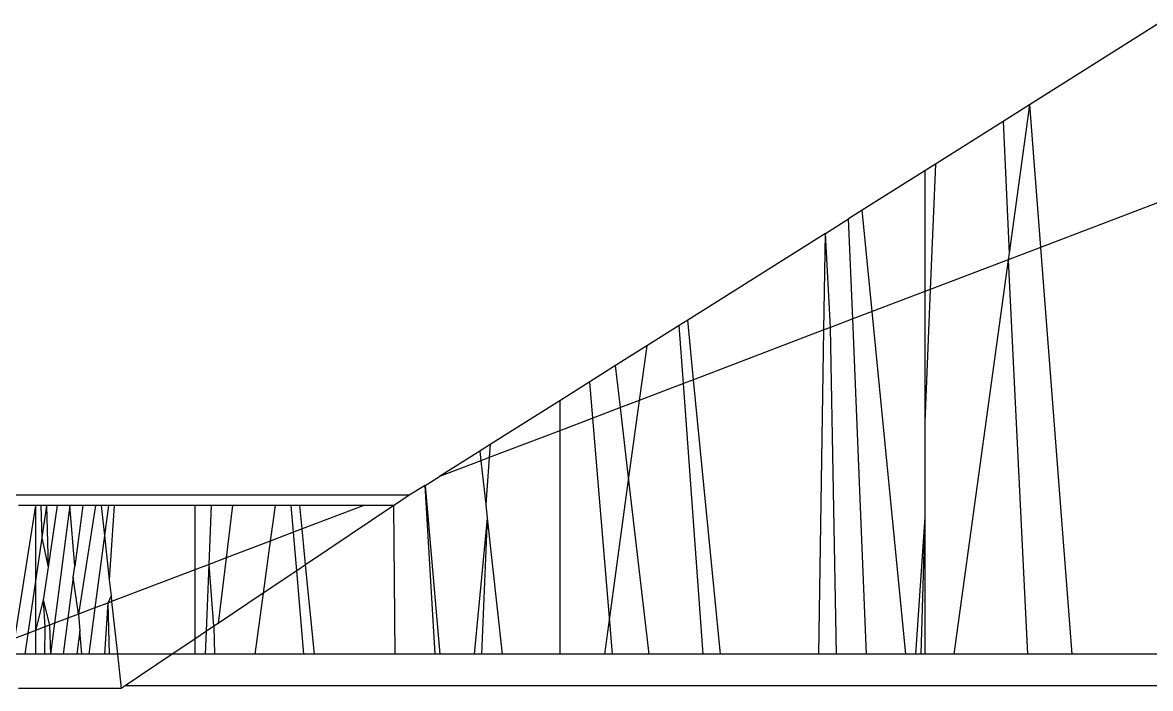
# Model space of a CAD drawing. Extents: x -24961 to 905641, y -154323 to 635957.
# Drawn here: x 437977.06 to 437984.27, y -143400.22 to -143395.96 of the extents above; entities that cross this region are included whole.
import ezdxf

# ---------------------------------------------------------------- set-up
doc = ezdxf.new("R2010")
doc.units = 0
doc.header["$LTSCALE"] = 1000
doc.header["$MEASUREMENT"] = 0

msp = doc.modelspace()

# ---------------------------------------------------------------- linework, layer by layer
for p, q in [((437984.3317, -143395.9634), (437983.497, -143396.4889)), ((437983.497, -143396.4889), (437983.328, -143396.5953)), ((437983.497, -143396.4889), (437983.3666, -143397.4372)), ((437983.497, -143396.4889), (437983.5672, -143397.3994)), ((437983.328, -143396.5953), (437982.8954, -143396.8676)), ((437983.328, -143396.5953), (437983.3666, -143397.4372)), ((437982.8279, -143396.9101), (437982.4274, -143397.1623)), ((437982.8954, -143396.8676), (437982.8279, -143396.9101)), ((437982.8279, -143396.9101), (437982.8279, -143397.6811)), ((437982.8954, -143396.8676), (437982.8626, -143397.6679)), ((437984.4682, -143397.0561), (437983.5672, -143397.3994)), ((437982.1922, -143397.3103), (437982.3405, -143397.217)), ((437982.4274, -143397.1623), (437982.3405, -143397.217)), ((437982.3667, -143397.8569), (437982.3405, -143397.217)), ((437982.491, -143397.8095), (437982.4274, -143397.1623)), ((437982.1922, -143397.3103), (437981.3118, -143397.8646)), ((437982.1827, -143397.927), (437982.1922, -143397.3103)), ((437982.2258, -143397.9106), (437982.1922, -143397.3103)), ((437983.5672, -143397.3994), (437983.361, -143397.478)), ((437983.5672, -143397.3994), (437983.7674, -143399.998)), ((437983.361, -143397.478), (437982.8626, -143397.6679)), ((437983.361, -143397.478), (437983.0143, -143399.998)), ((437983.3666, -143397.4372), (437983.361, -143397.478)), ((437983.361, -143397.478), (437983.484, -143399.998)), ((437982.8279, -143397.6811), (437982.491, -143397.8095)), ((437982.8626, -143397.6679), (437982.8279, -143398.5162)), ((437982.8626, -143397.6679), (437982.8279, -143397.6811)), ((437982.8279, -143397.6811), (437982.8279, -143398.5162)), ((437981.3118, -143397.8646), (437981.2581, -143397.8984)), ((437981.3492, -143398.2446), (437981.3118, -143397.8646)), ((437982.3667, -143397.8569), (437982.2258, -143397.9106)), ((437982.491, -143397.8095), (437982.3667, -143397.8569)), ((437982.4545, -143399.998), (437982.3667, -143397.8569)), ((437982.7063, -143399.998), (437982.491, -143397.8095)), ((437981.2581, -143397.8984), (437981.05, -143398.0294)), ((437981.285, -143398.2691), (437981.2581, -143397.8984)), ((437982.1827, -143397.927), (437981.3492, -143398.2446)), ((437982.1505, -143399.998), (437982.1827, -143397.927)), ((437982.2258, -143397.9106), (437982.1827, -143397.927)), ((437982.2627, -143399.998), (437982.2258, -143397.9106)), ((437981.05, -143398.0294), (437980.8511, -143398.1546)), ((437981.05, -143398.0294), (437981.0022, -143398.3769)), ((437980.8511, -143398.1546), (437980.6871, -143398.2579)), ((437980.8822, -143398.4226), (437980.8511, -143398.1546)), ((437980.6871, -143398.2579), (437980.4946, -143398.3791)), ((437980.7062, -143398.4896), (437980.6871, -143398.2579)), ((437981.285, -143398.2691), (437981.0022, -143398.3769)), ((437981.3492, -143398.2446), (437981.285, -143398.2691)), ((437981.4103, -143399.998), (437981.285, -143398.2691)), ((437981.5217, -143399.998), (437981.3492, -143398.2446)), ((437980.4946, -143398.3791), (437980.0501, -143398.6589)), ((437980.4946, -143398.3791), (437980.4946, -143398.5703)), ((437980.8822, -143398.4226), (437980.7062, -143398.4896)), ((437981.0022, -143398.3769), (437980.8822, -143398.4226)), ((437980.9343, -143398.8704), (437980.8822, -143398.4226)), ((437981.0022, -143398.3769), (437980.9343, -143398.8704)), ((437980.7062, -143398.4896), (437980.4946, -143398.5703)), ((437980.8113, -143399.7645), (437980.7062, -143398.4896)), ((437982.8279, -143398.5162), (437982.8279, -143399.1222)), ((437980.4946, -143398.5703), (437980.0437, -143398.7421)), ((437980.4946, -143398.5703), (437980.4946, -143399.998)), ((437980.0501, -143398.6589), (437979.9835, -143398.7008)), ((437980.0501, -143398.6589), (437980.0437, -143398.7421)), ((437979.9835, -143398.7008), (437979.725, -143398.8636)), ((437979.9835, -143398.7008), (437979.9902, -143398.7625)), ((437979.9902, -143398.7625), (437979.725, -143398.8636)), ((437980.0437, -143398.7421), (437979.9902, -143398.7625)), ((437979.9902, -143398.7625), (437980.0206, -143399.0411)), ((437980.0437, -143398.7421), (437980.0206, -143399.0411)), ((437979.6334, -143398.9213), (437979.725, -143398.8636)), ((437980.9343, -143398.8704), (437980.8113, -143399.7645)), ((437981.0654, -143399.998), (437980.9343, -143398.8704)), ((437979.6334, -143398.9213), (437979.5316, -143398.9833)), ((437979.6979, -143399.998), (437979.6334, -143398.9213)), ((437979.6334, -143398.9213), (437979.7269, -143399.998)), ((437979.5316, -143398.9833), (437951.9425, -143398.9833)), ((437979.4822, -143399.0165), (437979.4325, -143399.0477)), ((437979.5316, -143398.9833), (437979.4822, -143399.0165)), ((437977.1415, -143399.0477), (437977.0073, -143399.8984)), ((437977.1415, -143399.0477), (437977.0344, -143399.0477)), ((437977.1415, -143399.0477), (437977.1415, -143399.5318)), ((437977.2122, -143399.0477), (437977.1415, -143399.0477)), ((437977.1768, -143399.0477), (437977.182, -143399.2546)), ((437977.2122, -143399.0477), (437977.182, -143399.2546)), ((437977.2122, -143399.0477), (437977.2227, -143399.4424)), ((437977.2803, -143399.0477), (437977.2122, -143399.0477)), ((437977.2803, -143399.0477), (437977.2227, -143399.4424)), ((437977.3622, -143399.0477), (437977.2633, -143399.8009)), ((437977.3622, -143399.0477), (437977.2803, -143399.0477)), ((437977.3932, -143399.4359), (437977.3622, -143399.0477)), ((437977.4442, -143399.0477), (437977.3622, -143399.0477)), ((437977.4442, -143399.0477), (437977.3932, -143399.4359)), ((437977.5262, -143399.0477), (437977.4177, -143399.7422)), ((437977.5262, -143399.0477), (437977.4442, -143399.0477)), ((437977.5619, -143399.0477), (437977.5262, -143399.0477)), ((437977.5619, -143399.0477), (437977.583, -143399.2394)), ((437977.6081, -143399.0477), (437977.5619, -143399.0477)), ((437977.6081, -143399.0477), (437977.583, -143399.2394)), ((437977.6452, -143399.0477), (437977.6081, -143399.0477)), ((437977.6452, -143399.0477), (437977.614, -143399.5221)), ((437978.1613, -143399.0477), (437977.6452, -143399.0477)), ((437978.1613, -143399.0477), (437978.1613, -143399.4591)), ((437978.2676, -143399.0477), (437978.1613, -143399.0477)), ((437978.2522, -143399.4245), (437978.2676, -143399.0477)), ((437978.4028, -143399.0477), (437978.2676, -143399.0477)), ((437978.4028, -143399.0477), (437978.3617, -143399.3828)), ((437978.6748, -143399.0477), (437978.4028, -143399.0477)), ((437978.6748, -143399.0477), (437978.6435, -143399.2755)), ((437978.7762, -143399.0477), (437978.6748, -143399.0477)), ((437978.7911, -143399.2193), (437978.7762, -143399.0477)), ((437978.8317, -143399.0477), (437978.7762, -143399.0477)), ((437978.8466, -143399.1982), (437978.8317, -143399.0477)), ((437979.2418, -143399.0477), (437978.8317, -143399.0477)), ((437979.2418, -143399.0477), (437978.8466, -143399.1982)), ((437979.4325, -143399.0477), (437978.8693, -143399.427)), ((437979.4325, -143399.0477), (437979.2418, -143399.0477)), ((437979.4409, -143399.998), (437979.4325, -143399.0477)), ((437980.0206, -143399.0411), (437980.0301, -143399.129)), ((437980.0301, -143399.129), (437979.9466, -143399.998)), ((437980.0301, -143399.129), (437979.9932, -143399.998)), ((437980.0301, -143399.129), (437980.1248, -143399.998)), ((437982.8279, -143399.1222), (437982.7672, -143399.998)), ((437982.8279, -143399.1222), (437982.8017, -143399.998)), ((437982.8279, -143399.1222), (437982.8279, -143399.998)), ((437978.7911, -143399.2193), (437978.6435, -143399.2755)), ((437978.8466, -143399.1982), (437978.7911, -143399.2193)), ((437978.8124, -143399.4651), (437978.7911, -143399.2193)), ((437978.8693, -143399.427), (437978.8466, -143399.1982)), ((437977.182, -143399.2546), (437977.1415, -143399.5318)), ((437977.182, -143399.2546), (437977.2227, -143399.4424)), ((437977.583, -143399.2394), (437977.5222, -143399.7024)), ((437977.583, -143399.2394), (437977.614, -143399.5221)), ((437978.6435, -143399.2755), (437978.3617, -143399.3828)), ((437978.6435, -143399.2755), (437978.5976, -143399.6089)), ((437978.3617, -143399.3828), (437978.2522, -143399.4245)), ((437978.3617, -143399.3828), (437978.3104, -143399.8014)), ((437977.2227, -143399.4424), (437977.1918, -143399.6534)), ((437977.384, -143399.5059), (437977.3932, -143399.4359)), ((437978.2522, -143399.4245), (437978.1613, -143399.4591)), ((437978.2347, -143399.852), (437978.2522, -143399.4245)), ((437978.2828, -143399.8198), (437978.2522, -143399.4245)), ((437978.8693, -143399.427), (437978.8124, -143399.4651)), ((437978.9258, -143399.998), (437978.8693, -143399.427)), ((437977.384, -143399.5059), (437977.3496, -143399.7681)), ((437977.4177, -143399.7422), (437977.384, -143399.5059)), ((437977.614, -143399.5221), (437977.6254, -143399.6259)), ((437978.1613, -143399.4591), (437977.6293, -143399.6616)), ((437978.1613, -143399.4591), (437978.1613, -143399.9012)), ((437978.8124, -143399.4651), (437978.5976, -143399.6089)), ((437978.8586, -143399.998), (437978.8124, -143399.4651)), ((437977.1415, -143399.5318), (437977.0928, -143399.8659)), ((437977.1415, -143399.5318), (437977.1415, -143399.8473)), ((437977.1918, -143399.6534), (437977.1415, -143399.8473)), ((437977.1918, -143399.6534), (437977.2025, -143399.8241)), ((437977.1918, -143399.6534), (437977.2325, -143399.8127)), ((437977.6042, -143399.6712), (437977.5222, -143399.7024)), ((437977.6042, -143399.6712), (437977.5827, -143399.998)), ((437977.6254, -143399.6259), (437977.6042, -143399.6712)), ((437977.6293, -143399.6616), (437977.6042, -143399.6712)), ((437977.6042, -143399.6712), (437977.6126, -143399.998)), ((437977.6254, -143399.6259), (437977.6293, -143399.6616)), ((437977.6293, -143399.6616), (437977.6662, -143399.998)), ((437978.5976, -143399.6089), (437978.3104, -143399.8014)), ((437978.5976, -143399.6089), (437978.5441, -143399.998)), ((437977.4177, -143399.7422), (437977.3496, -143399.7681)), ((437977.5222, -143399.7024), (437977.4177, -143399.7422)), ((437977.4177, -143399.7422), (437977.4262, -143399.8482)), ((437977.5222, -143399.7024), (437977.4834, -143399.998)), ((437977.2325, -143399.8127), (437977.2025, -143399.8241)), ((437977.2633, -143399.8009), (437977.2325, -143399.8127)), ((437977.2325, -143399.8127), (437977.2375, -143399.998)), ((437977.2633, -143399.8009), (437977.2375, -143399.998)), ((437977.3496, -143399.7681), (437977.2633, -143399.8009)), ((437977.3496, -143399.7681), (437977.3194, -143399.998)), ((437978.3104, -143399.8014), (437978.2828, -143399.8198)), ((437980.8113, -143399.7645), (437980.7792, -143399.998)), ((437980.8306, -143399.998), (437980.8113, -143399.7645)), ((437977.0928, -143399.8659), (437977.0073, -143399.8984)), ((437977.0928, -143399.8659), (437977.0735, -143399.998)), ((437977.1415, -143399.8473), (437977.0928, -143399.8659)), ((437977.2025, -143399.8241), (437977.1415, -143399.8473)), ((437977.1415, -143399.8473), (437977.1415, -143399.998)), ((437977.2025, -143399.8241), (437977.2004, -143399.998)), ((437977.4262, -143399.8482), (437977.4075, -143399.998)), ((437977.4381, -143399.998), (437977.4262, -143399.8482)), ((437978.2347, -143399.852), (437978.1613, -143399.9012)), ((437978.2287, -143399.998), (437978.2347, -143399.852)), ((437978.2828, -143399.8198), (437978.2347, -143399.852)), ((437978.2828, -143399.8198), (437978.2863, -143399.998)), ((437978.1613, -143399.9012), (437978.0168, -143399.998)), ((437978.1613, -143399.9012), (437978.1613, -143399.998)), ((437977.0735, -143399.998), (437977.018, -143399.998)), ((437977.1415, -143399.998), (437977.0735, -143399.998)), ((437977.2004, -143399.998), (437977.1415, -143399.998)), ((437977.2375, -143399.998), (437977.2004, -143399.998)), ((437977.3194, -143399.998), (437977.2375, -143399.998)), ((437977.4075, -143399.998), (437977.3194, -143399.998)), ((437977.4381, -143399.998), (437977.4075, -143399.998)), ((437977.4834, -143399.998), (437977.4381, -143399.998)), ((437977.5827, -143399.998), (437977.4834, -143399.998)), ((437977.6126, -143399.998), (437977.5827, -143399.998)), ((437977.6662, -143399.998), (437977.6126, -143399.998)), ((437977.6662, -143399.998), (437977.6902, -143400.2167)), ((437978.0168, -143399.998), (437977.6662, -143399.998)), ((437978.0168, -143399.998), (437977.7156, -143400.1998)), ((437978.1613, -143399.998), (437978.0168, -143399.998)), ((437978.2287, -143399.998), (437978.1613, -143399.998)), ((437978.2863, -143399.998), (437978.2287, -143399.998)), ((437978.5441, -143399.998), (437978.2863, -143399.998)), ((437978.8586, -143399.998), (437978.5441, -143399.998)), ((437978.9258, -143399.998), (437978.8586, -143399.998)), ((437979.4409, -143399.998), (437978.9258, -143399.998)), ((437979.6979, -143399.998), (437979.4409, -143399.998)), ((437979.7269, -143399.998), (437979.6979, -143399.998)), ((437979.9466, -143399.998), (437979.7269, -143399.998)), ((437979.9932, -143399.998), (437979.9466, -143399.998)), ((437980.1248, -143399.998), (437979.9932, -143399.998)), ((437980.4946, -143399.998), (437980.1248, -143399.998)), ((437980.7792, -143399.998), (437980.4946, -143399.998)), ((437980.8306, -143399.998), (437980.7792, -143399.998)), ((437981.0654, -143399.998), (437980.8306, -143399.998)), ((437981.4103, -143399.998), (437981.0654, -143399.998)), ((437981.5217, -143399.998), (437981.4103, -143399.998)), ((437982.1505, -143399.998), (437981.5217, -143399.998)), ((437982.2627, -143399.998), (437982.1505, -143399.998)), ((437982.4545, -143399.998), (437982.2627, -143399.998)), ((437982.7063, -143399.998), (437982.4545, -143399.998)), ((437982.7672, -143399.998), (437982.7063, -143399.998)), ((437982.8279, -143399.998), (437982.7672, -143399.998)), ((437983.0143, -143399.998), (437982.8279, -143399.998)), ((437983.484, -143399.998), (437983.0143, -143399.998)), ((437983.7674, -143399.998), (437983.484, -143399.998)), ((437984.8357, -143399.998), (437983.7674, -143399.998)), ((437977.6902, -143400.2167), (437977.0329, -143400.2167)), ((437977.7156, -143400.1998), (437977.6902, -143400.2167)), ((438002.0688, -143400.1998), (437977.7156, -143400.1998))]:
    msp.add_line(p, q)

doc.saveas('drawing.dxf')
